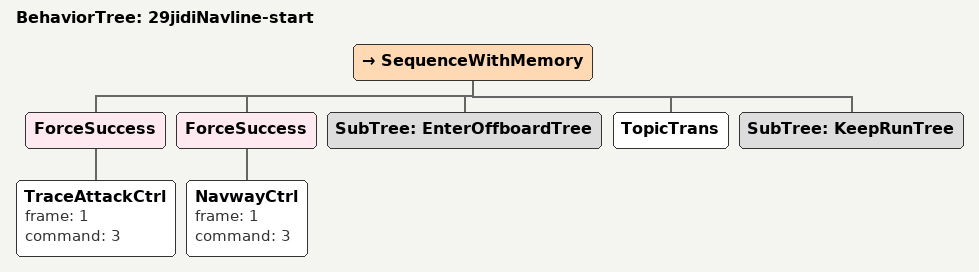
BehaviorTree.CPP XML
<root BTCPP_format="4">
 <BehaviorTree ID="29jidiNavline-start">
    <SequenceWithMemory>
        <ForceSuccess>
            <TraceAttackCtrl frame="1" command="3" />
        </ForceSuccess>
        <ForceSuccess>
            <NavwayCtrl frame="1" command="3"/>
        </ForceSuccess>
        <SubTree ID="EnterOffboardTree" />
        <TopicTrans />
        <SubTree ID="KeepRunTree" />
    </SequenceWithMemory>
</BehaviorTree>
</root>
